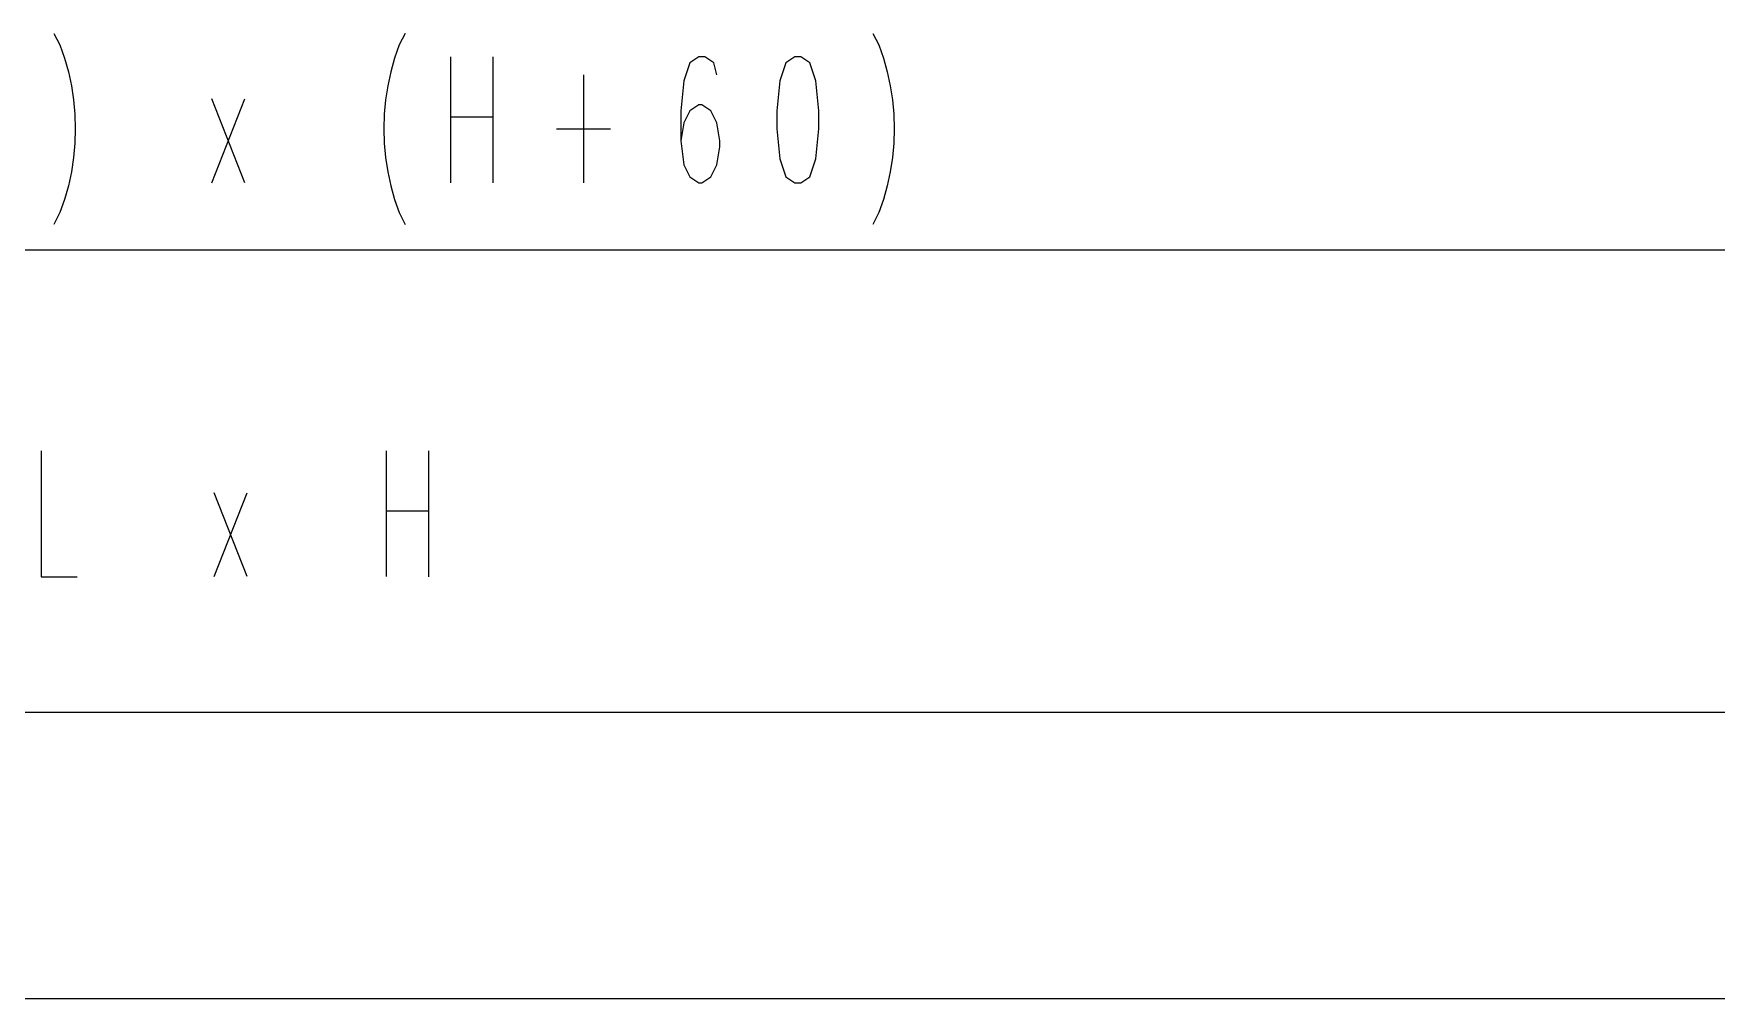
# Model space of a CAD drawing. Extents: x 0 to 248, y -13 to 117.
# Drawn here: x 111.2 to 182, y 76.4 to 117 of the extents above; entities that cross this region are included whole.
import ezdxf

# ---------------------------------------------------------------- set-up
doc = ezdxf.new("R2010")
doc.units = 0
doc.layers.add('GEOMETRY', color=7, linetype='Continuous')

msp = doc.modelspace()

# ---------------------------------------------------------------- linework, layer by layer
at = {"layer": 'GEOMETRY', "lineweight": 13}
for points in [[(112.026, 116.971), (112.278, 116.498), (112.476, 115.943), (112.638, 115.37), (112.764, 114.782), (112.853, 114.183), (112.907, 113.578), (112.925, 112.968), (112.907, 112.359), (112.853, 111.753), (112.764, 111.154), (112.638, 110.567), (112.476, 109.994), (112.278, 109.439), (112.026, 108.934)], [(126.806, 116.971), (126.553, 116.498), (126.356, 115.943), (126.194, 115.369), (126.068, 114.782), (125.978, 114.183), (125.924, 113.578), (125.906, 112.969), (125.924, 112.36), (125.978, 111.754), (126.068, 111.156), (126.194, 110.568), (126.356, 109.995), (126.553, 109.439), (126.806, 108.934)], [(146.47, 116.971), (146.723, 116.498), (146.921, 115.943), (147.083, 115.369), (147.209, 114.782), (147.299, 114.183), (147.353, 113.578), (147.371, 112.969), (147.353, 112.36), (147.299, 111.754), (147.209, 111.156), (147.083, 110.568), (146.921, 109.995), (146.723, 109.439), (146.47, 108.934)], [(128.728, 110.698), (128.728, 115.993)], [(130.494, 115.993), (130.494, 110.698)], [(139.917, 115.237), (139.79, 115.742), (139.412, 115.994), (139.16, 115.994), (138.782, 115.742), (138.53, 114.985), (138.404, 113.725), (138.404, 112.465), (138.53, 111.457), (138.782, 110.952), (139.16, 110.699), (139.286, 110.699), (139.664, 110.952), (139.917, 111.457), (140.042, 112.212), (140.042, 112.465), (139.917, 113.22), (139.664, 113.725), (139.286, 113.977), (139.16, 113.977), (138.782, 113.725), (138.53, 113.22), (138.404, 112.465)], [(134.306, 115.237), (134.306, 110.699)], [(118.674, 110.698), (120.062, 114.228)], [(120.061, 110.698), (118.674, 114.228)], [(128.728, 113.473), (130.494, 113.473)], [(133.172, 112.967), (135.44, 112.967)], [(232.916, 107.863), (18.584, 107.863)], [(111.491, 99.416), (111.491, 94.122), (113.003, 94.122)], [(126.018, 94.123), (126.018, 99.416)], [(127.783, 99.416), (127.783, 94.122)], [(118.769, 94.123), (120.156, 97.652)], [(120.156, 94.123), (118.769, 97.652)], [(126.018, 96.895), (127.783, 96.895)], [(29.771, 88.418), (221.76, 88.418)], [(29.772, 76.38), (221.76, 76.38)]]:
    msp.add_lwpolyline(points, dxfattribs=at)
msp.add_lwpolyline([(143.194, 115.993), (142.815, 115.741), (142.563, 114.984), (142.436, 113.724), (142.436, 112.969), (142.563, 111.707), (142.815, 110.951), (143.194, 110.698), (143.446, 110.698), (143.825, 110.951), (144.076, 111.707), (144.202, 112.969), (144.202, 113.724), (144.076, 114.984), (143.825, 115.741), (143.446, 115.993), (143.194, 115.993)], close=True, dxfattribs=at)

doc.saveas('drawing.dxf')
